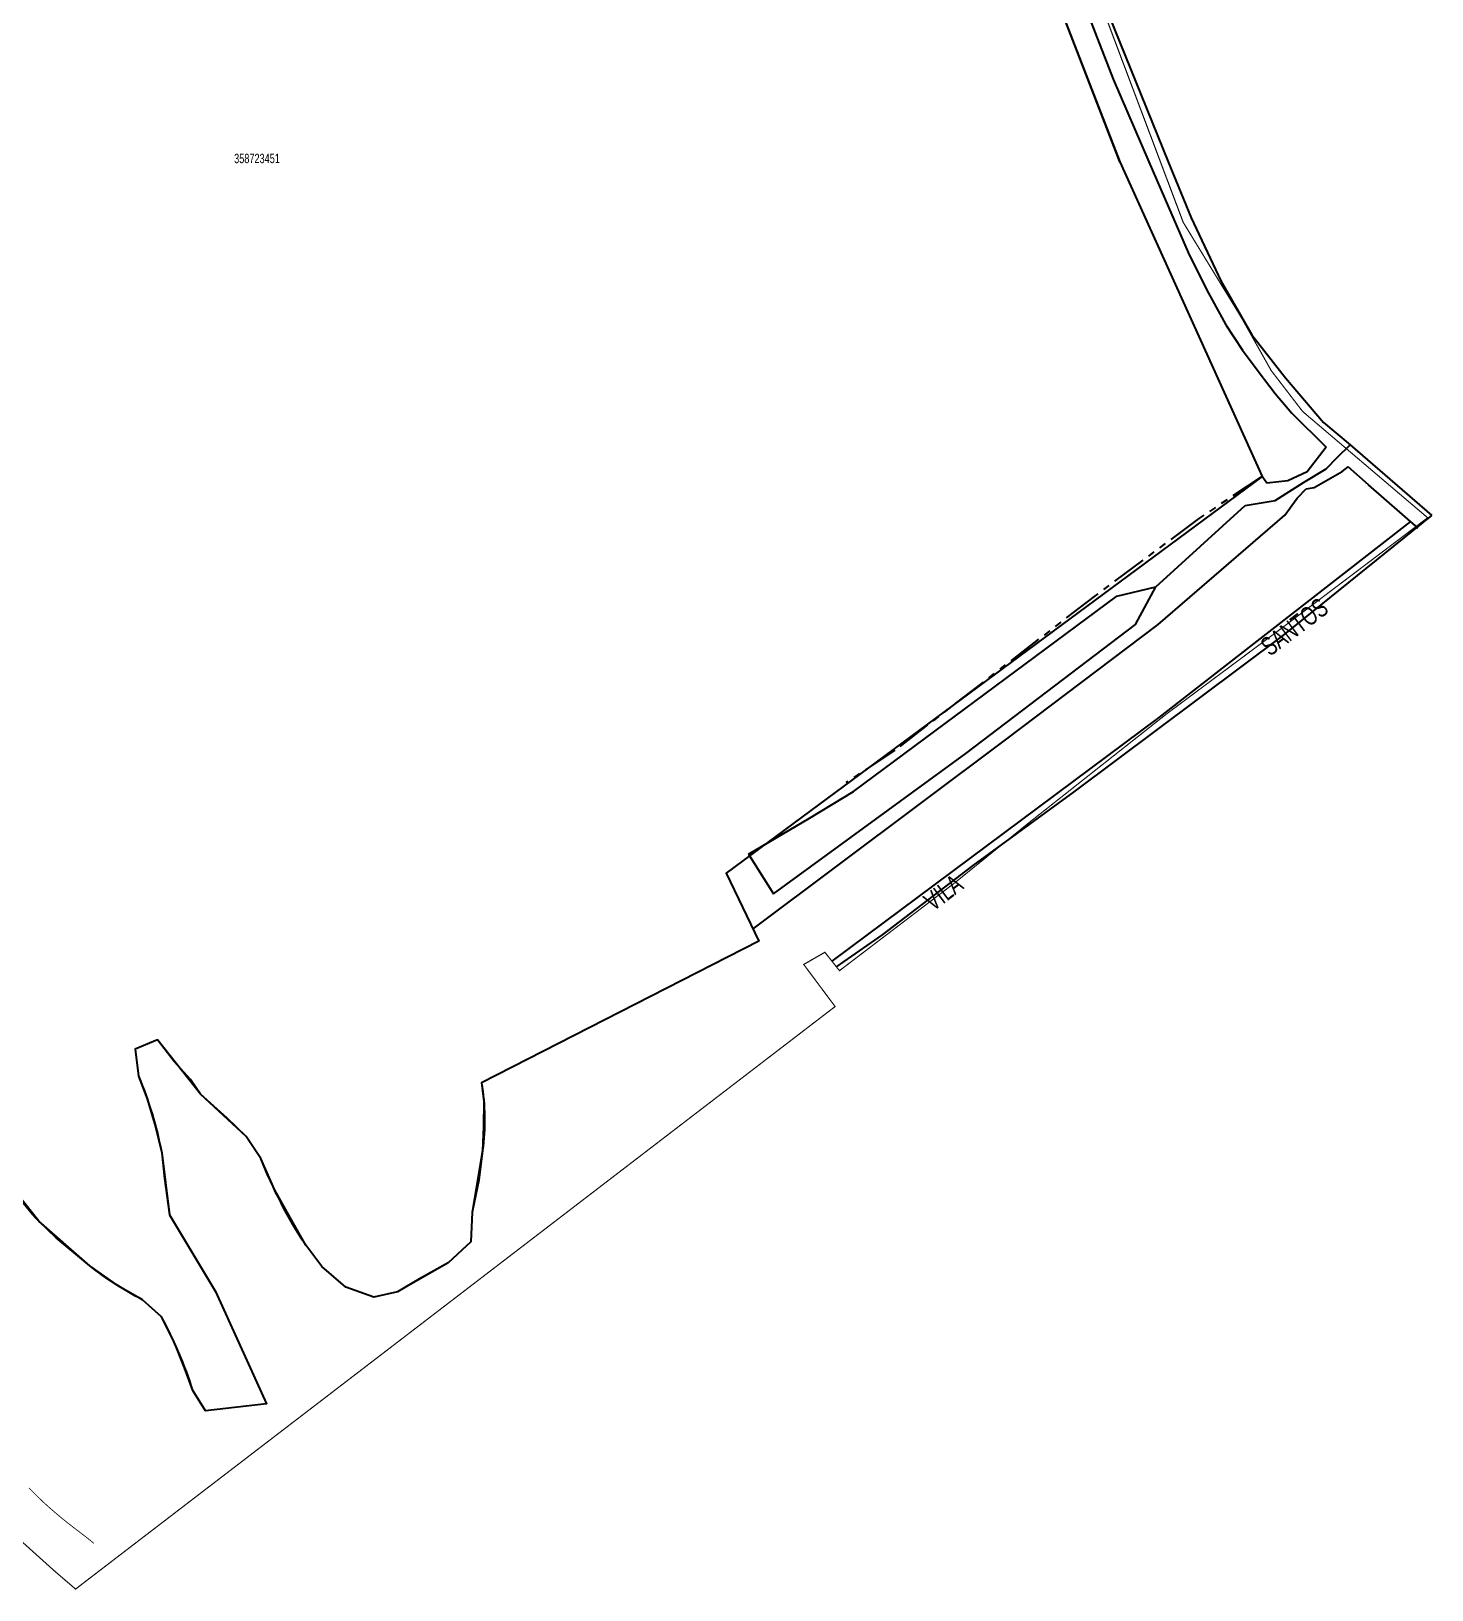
# Model space of a CAD drawing. Extents: x 199219 to 200475, y 4837288 to 4839440.
# Drawn here: x 199655.3 to 199954.9, y 4837288.4 to 4837621.9 of the extents above; entities that cross this region are included whole.
import ezdxf

# ---------------------------------------------------------------- set-up
doc = ezdxf.new("R2010")
doc.units = 0
doc.header["$LTSCALE"] = 3
doc.header["$MEASUREMENT"] = 0
doc.linetypes.add('PHANTOMX2', pattern=[5, 2.5, -0.5, 0.5, -0.5, 0.5, -0.5])
for name, color, linetype in [('CD_MALHA_LOTES', 40, 'CONTINUOUS'), ('CD_TXT_QUADRA', 7, 'CONTINUOUS'), ('HD-CURSO-PERENE', 170, 'CONTINUOUS'), ('LM-LIM-SETOR-FISCAL', 7, 'CONTINUOUS'), ('RU-QUADRAS', 210, 'CONTINUOUS'), ('SV-EIXO-RUA-N-PAV', 6, 'CONTINUOUS'), ('SV-EIXO-RUA-PAV', 20, 'CONTINUOUS'), ('SV-RUA-NAO-PAV-S-GUIA-C-GUIA', 7, 'PHANTOMX2'), ('SV-RUA-PAVIM-S-GUIA-C-GUIA', 7, 'CONTINUOUS'), ('SV-TXT-RUA-PAV-S-GUIA-C-GUIA', 7, 'CONTINUOUS')]:
    doc.layers.add(name, color=color, linetype=linetype)
doc.styles.add('ARIAL', font='ARIAL.TTF')
doc.linetypes.add('Limite', pattern='A,20,-3,[130,ltypeshp.shx,S=6.35,R=0,X=0,Y=0],-3,20', length=46)

msp = doc.modelspace()

# ---------------------------------------------------------------- linework, layer by layer
at = {"layer": 'CD_MALHA_LOTES', "linetype": 'Continuous'}
msp.add_line((199888.21, 4837593.93), (199865.13, 4837653.76), dxfattribs=at)
msp.add_lwpolyline([(199888.21, 4837593.93), (199918.65, 4837526.59), (199803.96, 4837441.76), (199810.97, 4837427.2), (199751.66, 4837396.87), (199752.13, 4837392.9), (199752.09, 4837387.52), (199751.86, 4837382.37), (199751.03, 4837376.07), (199749.64, 4837369.21), (199749.33, 4837362.83), (199744.5, 4837358.34), (199738.37, 4837354.97), (199733.64, 4837352.16), (199728.58, 4837351.04), (199722.57, 4837353.14), (199717.44, 4837357.59), (199714.02, 4837362.13), (199710.66, 4837368.06), (199707.33, 4837374.05), (199704.42, 4837380.7), (199701.28, 4837385.4), (199697.25, 4837389.29), (199691.51, 4837394.44), (199689.35, 4837397.62), (199685.89, 4837401.43), (199682.32, 4837406.05), (199677.55, 4837404.07), (199678.24, 4837398.33), (199680.1, 4837393.44), (199681.88, 4837387.44), (199683.21, 4837381.87), (199683.84, 4837376.39), (199684.86, 4837368.61), (199694.69, 4837352.23), (199705.65, 4837328.18), (199692.56, 4837326.73), (199689.88, 4837331.08), (199688.07, 4837335.88), (199686.01, 4837341.13), (199683.16, 4837346.82), (199679.12, 4837350.46), (199674.09, 4837353.32), (199667.81, 4837357.72), (199660.6, 4837363.73), (199656.91, 4837367.26), (199651.2, 4837374.48)], dxfattribs=at)
at = {"layer": 'HD-CURSO-PERENE', "const_width": 0.18}
msp.add_lwpolyline([(199668.691708, 4837298.349723), (199667.481709, 4837299.348962), (199666.295165, 4837300.266793), (199665.101833, 4837301.176338), (199663.74034, 4837302.226776), (199662.563372, 4837303.15682), (199661.399264, 4837304.10279), (199659.603615, 4837305.627378), (199658.484191, 4837306.626483), (199657.386476, 4837307.649041), (199655.846307, 4837309.163641), (199654.796415, 4837310.234981)], dxfattribs=at)
at = {"layer": 'LM-LIM-SETOR-FISCAL', "linetype": 'Limite', "ltscale": 0.1, "const_width": 0.25}
msp.add_lwpolyline([(199875.542652, 4837650.528207), (199901.761994, 4837580.946108), (199914.28565, 4837560.43719), (199920.567301, 4837549.268703), (199927.318486, 4837540.484758), (199954.046498, 4837517.763729), (199922.29582, 4837493.751592), (199898.268695, 4837475.849028), (199869.059248, 4837452.764143), (199852.760148, 4837439.574891), (199828.213538, 4837420.869409), (199825.08957, 4837424.804044), (199820.564692, 4837422.198311), (199827.281939, 4837413.192913), (199664.782792, 4837288.572956), (199660.133199, 4837292.566196), (199629.717717, 4837319.944992)], dxfattribs=at)
at = {"layer": 'RU-QUADRAS', "color": 6, "linetype": 'Continuous'}
msp.add_lwpolyline([(199858.28, 4837670.99), (199888.21, 4837593.93), (199918.65, 4837526.59), (199803.96, 4837441.76), (199810.97, 4837427.2), (199751.66, 4837396.87, -0.0718607269), (199751.86, 4837382.37), (199749.64, 4837369.21), (199749.33, 4837362.83), (199744.5, 4837358.34), (199733.64, 4837352.16), (199728.58, 4837351.04), (199722.57, 4837353.14), (199717.44, 4837357.59), (199714.02, 4837362.13, -0.0495122467), (199704.42, 4837380.7), (199701.28, 4837385.4), (199691.51, 4837394.44), (199682.32, 4837406.05), (199677.55, 4837404.07), (199678.24, 4837398.33, -0.0504812554), (199683.21, 4837381.87), (199684.86, 4837368.61), (199694.69, 4837352.23), (199705.65, 4837328.18), (199692.56, 4837326.73), (199689.88, 4837331.08, 0.0484260591), (199683.16, 4837346.82), (199679.12, 4837350.46, -0.0471102153), (199667.81, 4837357.72), (199656.91, 4837367.26, -0.0846845122), (199647.97, 4837380.39)], format="xyb", dxfattribs=at)
at = {"layer": 'SV-EIXO-RUA-N-PAV'}
msp.add_lwpolyline([(199808.780902, 4837445.75875), (199821.794021, 4837453.48082), (199831.232107, 4837459.200872), (199887.574619, 4837500.957252), (199895.868694, 4837502.95927)], dxfattribs=at)
at = {"layer": 'SV-EIXO-RUA-PAV'}
for points in [[(199783.114632, 4837902.536736), (199790.523873, 4837871.746945), (199799.870762, 4837840.543283), (199803.403333, 4837832.9591), (199811.84932, 4837811.913678), (199816.699883, 4837800.405478), (199824.657461, 4837780.511533), (199841.229725, 4837739.080874), (199855.672529, 4837704.349369), (199863.855302, 4837681.261887), (199873.559825, 4837656.278671), (199879.858495, 4837639.815252), (199882.39297, 4837633.778894), (199898.530258, 4837593.93)], [(199898.530258, 4837593.93), (199903.488996, 4837581.940815), (199909.795577, 4837568.426715), (199916.462533, 4837556.894682), (199923.670053, 4837547.705094), (199931.778513, 4837538.15513), (199937.456676, 4837533.335023), (199954.943886, 4837518.253675)], [(199915.030869, 4837520.405429), (199921.412854, 4837521.484572), (199927.522106, 4837525.282215), (199932.310438, 4837528.254284), (199934.787162, 4837530.731007), (199937.456676, 4837533.335023)], [(199895.868694, 4837502.95927), (199915.030869, 4837520.405429)], [(199827.547495, 4837421.722987), (199837.426131, 4837428.505334), (199856.827038, 4837443.368932), (199878.41837, 4837459.093054), (199923.165623, 4837492.575264), (199954.943886, 4837518.253675)], [(199814.071951, 4837437.321673), (199855.256325, 4837467.351946), (199891.578655, 4837494.951197), (199895.868694, 4837502.95927)], [(199808.780902, 4837445.75875), (199814.071951, 4837437.321673)]]:
    msp.add_lwpolyline(points, dxfattribs=at)
at = {"layer": 'SV-RUA-NAO-PAV-S-GUIA-C-GUIA'}
for points in [[(199932.360117, 4837532.843838), (199928.293339, 4837527.571767), (199924.1531, 4837525.633904), (199919.679688, 4837525.188787), (199918.645222, 4837526.591079), (199905.128483, 4837517.620256), (199882.686107, 4837500.924543), (199840.024332, 4837468.006715), (199829.581019, 4837461.100455)], [(199923.525338, 4837518.350883), (199926.115745, 4837521.987751), (199928.029393, 4837523.927959), (199929.793966, 4837524.222334), (199935.752722, 4837527.65405), (199937.072088, 4837528.632574)]]:
    msp.add_lwpolyline(points, dxfattribs=at)
at = {"layer": 'SV-RUA-PAVIM-S-GUIA-C-GUIA'}
for points in [[(199809.007087, 4837808.878761), (199851.579258, 4837702.132323), (199886.788499, 4837611.616451), (199894.416411, 4837593.93)], [(199894.416411, 4837593.93), (199902.796885, 4837574.498627), (199906.767416, 4837566.608001), (199908.391951, 4837563.605552), (199910.84729, 4837559.067622), (199914.440888, 4837553.613711), (199918.019176, 4837548.825455), (199921.454183, 4837544.31787), (199924.961444, 4837540.171356), (199932.360117, 4837532.843838)], [(199952.040346, 4837515.565102), (199941.37881, 4837524.783496), (199937.072088, 4837528.632574)], [(199809.719287, 4837429.793921), (199863.716519, 4837470.245337), (199896.427342, 4837494.933195), (199923.525338, 4837518.350883)], [(199826.679546, 4837422.892004), (199896.590346, 4837474.996834), (199950.436089, 4837516.952207)]]:
    msp.add_lwpolyline(points, dxfattribs=at)

# ---------------------------------------------------------------- texts
at = {"layer": 'CD_TXT_QUADRA', "linetype": 'Continuous', "style": 'ARIAL', "width": 0.7}
msp.add_text('358723451', height=2, dxfattribs=at).set_placement((199698.708026, 4837593.623788))
at = {"layer": 'SV-TXT-RUA-PAV-S-GUIA-C-GUIA', "style": 'ARIAL', "width": 0.7}
for s, p in [('SANTOS', (199920.315629, 4837487.995691)), ('VILA', (199848.241285, 4837433.447074))]:
    msp.add_text(s, height=4, rotation=37, dxfattribs=at).set_placement(p)

doc.saveas('drawing.dxf')
